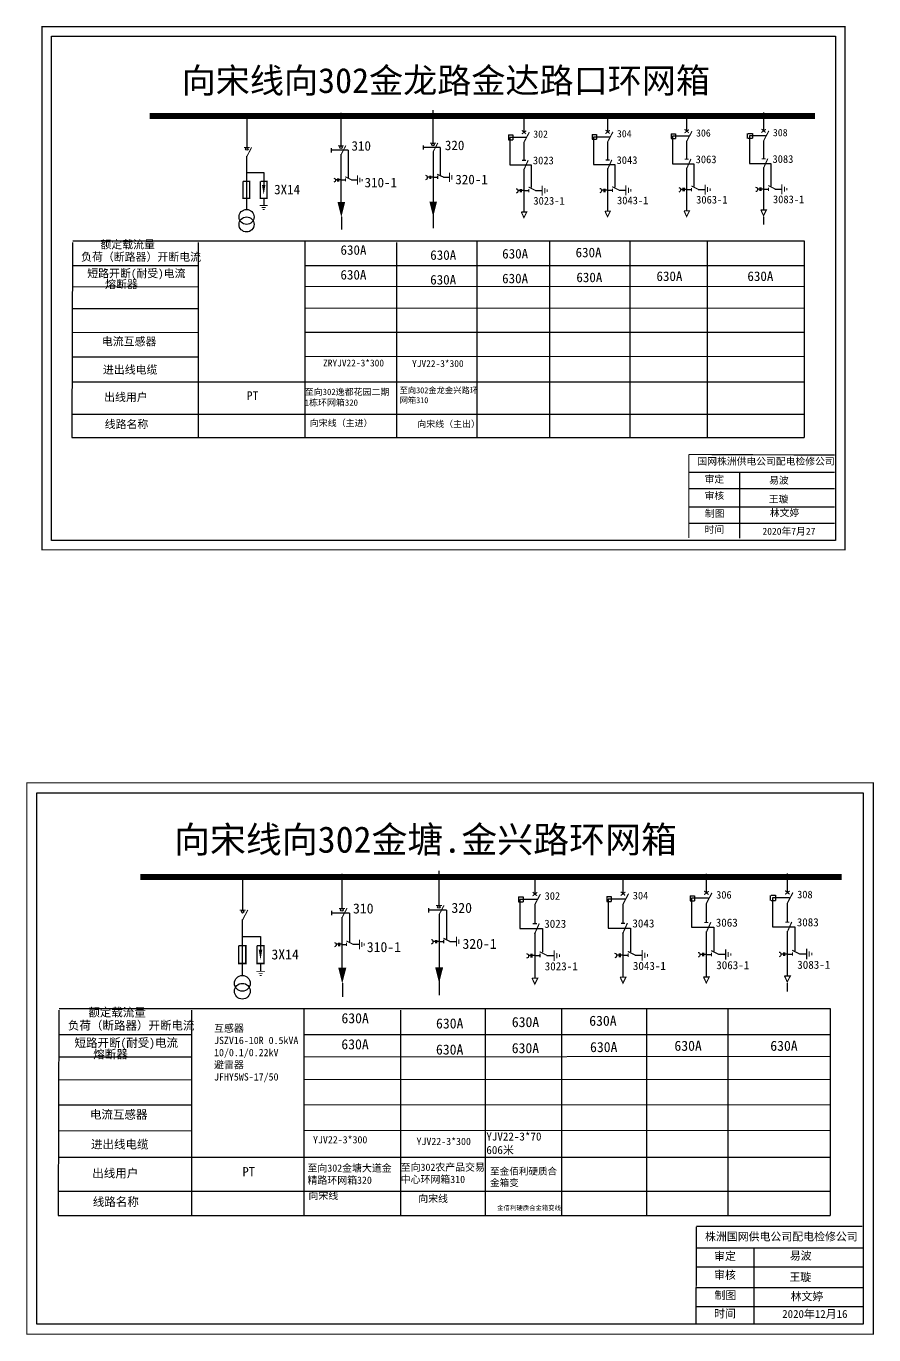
# Model space of a CAD drawing. Extents: x 1227 to 1916, y -706 to -78.
# Drawn here: x 1233.1 to 1418.9, y -704.8 to -418 of the extents above; entities that cross this region are included whole.
import ezdxf

# ---------------------------------------------------------------- set-up
doc = ezdxf.new("R2010")
doc.units = 0
doc.header["$LTSCALE"] = 5
doc.linetypes.add('ACAD_ISO02W100', pattern=[15, 12, -3])
doc.linetypes.add('CENTER', pattern=[50.8, 31.75, -6.35, 6.35, -6.35])
doc.layers.get('0').update_dxf_attribs({"linetype": 'CONTINUOUS'})
doc.layers.get('Defpoints').update_dxf_attribs({"linetype": 'CONTINUOUS'})
doc.layers.add('Layer2', color=1, linetype='CONTINUOUS')
doc.styles.add('宋体_txtstyle_0.00_0_0', font='')
doc.styles.add('宋体_txtstyle_1.58_0_0', font='', dxfattribs={"height": 1.578638})
doc.styles.add('宋体_txtstyle_1.66_0_0', font='', dxfattribs={"height": 1.663926})
doc.styles.add('宋体_txtstyle_1.68_0_0', font='', dxfattribs={"height": 1.683881})
doc.styles.add('宋体_txtstyle_1.75_0_0', font='', dxfattribs={"height": 1.754042})
doc.styles.add('宋体_txtstyle_1.77_0_0', font='', dxfattribs={"height": 1.774854})
doc.styles.add('宋体_txtstyle_1.85_0_0', font='', dxfattribs={"height": 1.848807})
doc.styles.add('宋体_txtstyle_1.88_0_0', font='', dxfattribs={"height": 1.884014})
doc.styles.add('宋体_txtstyle_1.99_0_0', font='', dxfattribs={"height": 1.985801})
doc.styles.add('宋体_txtstyle_2.09_0_0', font='', dxfattribs={"height": 2.093349})
doc.styles.add('宋体_txtstyle_2.21_0_0', font='', dxfattribs={"height": 2.206445})
doc.styles.get('宋体_txtstyle_0.00_0_0').set_extended_font_data('宋体')
doc.styles.get('宋体_txtstyle_1.58_0_0').set_extended_font_data('宋体')
doc.styles.get('宋体_txtstyle_1.66_0_0').set_extended_font_data('宋体')
doc.styles.get('宋体_txtstyle_1.68_0_0').set_extended_font_data('宋体')
doc.styles.get('宋体_txtstyle_1.75_0_0').set_extended_font_data('宋体')
doc.styles.get('宋体_txtstyle_1.77_0_0').set_extended_font_data('宋体')
doc.styles.get('宋体_txtstyle_1.85_0_0').set_extended_font_data('宋体')
doc.styles.get('宋体_txtstyle_1.88_0_0').set_extended_font_data('宋体')
doc.styles.get('宋体_txtstyle_1.99_0_0').set_extended_font_data('宋体')
doc.styles.get('宋体_txtstyle_2.09_0_0').set_extended_font_data('宋体')
doc.styles.get('宋体_txtstyle_2.21_0_0').set_extended_font_data('宋体')

# ---------------------------------------------------------------- blocks, each defined once
blk = doc.blocks.new('JD')
for points in [[(-2, 0.2), (-2, -0.2), (2, 0.2), (2, -0.2)], [(1, -1.2), (1, -0.8), (-1, -1.2), (-1, -0.8)], [(-0.5, -1.8), (-0.5, -2.2), (0.5, -1.8), (0.5, -2.2)]]:
    blk.add_trace(points)

msp = doc.modelspace()

# ---------------------------------------------------------------- linework, layer by layer
at = {"color": 0, "linetype": 'Continuous'}
for p, q in [((1379.97, -685.76, 0.01), (1416.41, -685.76, 0.01)), ((1392.62, -685.76, 0.01), (1392.62, -702.32, 0.01)), ((1379.97, -689.91, 0.01), (1416.41, -689.91, 0.01)), ((1379.97, -694.44, 0.01), (1416.41, -694.44, 0.01)), ((1379.97, -698.59, 0.01), (1416.41, -698.59, 0.01))]:
    msp.add_line(p, q, dxfattribs=at)
at = {"color": 0, "linetype": 'Continuous', "const_width": 0.292}
for points, elevation in [([(1379.97, -681.12), (1379.95, -702.25)], 0.01), ([(1379.97, -680.99), (1416.41, -680.99)], -0.01)]:
    msp.add_lwpolyline(points, dxfattribs=dict(at, elevation=elevation))
at = {"layer": 'Defpoints', "color": 0}
for p, q in [((1281.42, -437.38), (1281.42, -444.56)), ((1302.07, -436.99), (1302.07, -444.17)), ((1322.25, -436.4), (1322.25, -443.58)), ((1342.18, -437.25), (1342.18, -441.25)), ((1360.52, -437.17), (1360.52, -441.17)), ((1377.87, -437.01), (1377.87, -441.01)), ((1394.72, -436.93), (1394.72, -440.93)), ((1374.5, -441.56), (1374.5, -442.61)), ((1374.5, -441.56), (1375.45, -441.56)), ((1375.45, -441.56), (1375.45, -442.61)), ((1391.15, -441.51), (1391.15, -442.56)), ((1391.35, -441.48), (1392.29, -441.48)), ((1392.29, -441.48), (1392.29, -442.53)), ((1338.82, -441.8), (1338.82, -442.85)), ((1338.82, -441.8), (1339.76, -441.8)), ((1338.82, -442.85), (1339.76, -442.85)), ((1339.76, -441.8), (1339.76, -442.85)), ((1342.18, -443.4), (1342.18, -447.31)), ((1357.15, -441.72), (1358.1, -441.72)), ((1357.15, -441.72), (1357.15, -442.77)), ((1357.15, -442.77), (1358.1, -442.77)), ((1358.1, -441.72), (1358.1, -442.77)), ((1360.52, -443.33), (1360.52, -447.24)), ((1374.5, -442.61), (1375.45, -442.61)), ((1377.87, -443.16), (1377.87, -447.08)), ((1391.35, -442.53), (1392.29, -442.53)), ((1394.72, -443.09), (1394.72, -447)), ((1281.33, -446.49), (1281.34, -458.21)), ((1302.04, -446.04), (1302.07, -458)), ((1322.29, -445.47), (1322.29, -456.66)), ((1281.32, -450.07), (1285.13, -450.07)), ((1285.13, -450.07), (1285.13, -452.85)), ((1342.18, -449.27), (1342.18, -458.72)), ((1360.52, -449.2), (1360.52, -458.57)), ((1377.87, -449.03), (1377.87, -458.48)), ((1394.72, -448.96), (1394.72, -458.34)), ((1302.07, -451.68), (1303.06, -451.68)), ((1304.35, -451.66), (1305.7, -451.66)), ((1321.53, -451.08), (1321.08, -451.08)), ((1321.53, -450.78), (1321.53, -451.43)), ((1321.73, -450.78), (1321.73, -451.43)), ((1322.25, -451.08), (1321.73, -451.08)), ((1322.25, -451.09), (1323.24, -451.09)), ((1323.18, -450.38), (1324.61, -451.09)), ((1323.24, -450.76), (1323.24, -451.42)), ((1324.53, -451.07), (1325.88, -451.07)), ((1285.13, -455.78), (1285.13, -457.22)), ((1342.18, -454.02), (1343.28, -454.02)), ((1344.7, -453.99), (1346.19, -453.99)), ((1360.52, -453.94), (1361.61, -453.94)), ((1363.04, -453.91), (1364.53, -453.91)), ((1377.87, -453.78), (1378.96, -453.78)), ((1380.39, -453.75), (1381.87, -453.75)), ((1394.72, -453.7), (1395.81, -453.7)), ((1397.23, -453.67), (1398.72, -453.67)), ((1322.3, -458.49), (1322.3, -462.27)), ((1302.2, -459.77), (1302.2, -462.57)), ((1243.22, -465.4), (1243.06, -508.1)), ((1243.26, -465.04), (1403.67, -465.04)), ((1270.77, -465.4), (1270.77, -508.1)), ((1294.13, -465.04), (1294.13, -508.1)), ((1314.26, -465.4), (1314.26, -508.1)), ((1331.9, -465.07), (1331.9, -508.1)), ((1347.78, -465.04), (1347.78, -508.1)), ((1365.41, -465.04), (1365.41, -508.1)), ((1382.37, -465.08), (1382.37, -508.15)), ((1403.67, -465.04), (1403.67, -508.1)), ((1243.22, -470.41), (1270.77, -470.41)), ((1243.22, -475.08), (1270.77, -475.06)), ((1243.22, -479.84), (1270.77, -479.82)), ((1243.22, -485.08), (1270.77, -485.07)), ((1243.22, -490.43), (1270.77, -490.42)), ((1243.22, -495.96), (1294.13, -495.96)), ((1243.22, -502.99), (1403.67, -502.99)), ((1280.52, -604.14), (1280.52, -611.71)), ((1302.28, -603.73), (1302.28, -611.3)), ((1323.55, -603.11), (1323.55, -610.68)), ((1344.56, -604), (1344.56, -608.22)), ((1363.89, -603.92), (1363.89, -608.14)), ((1382.17, -603.75), (1382.17, -607.97)), ((1399.93, -603.67), (1399.93, -607.89)), ((1341.01, -608.8), (1341.01, -609.9)), ((1341.01, -608.8), (1342.01, -608.8)), ((1341.01, -609.9), (1342.01, -609.9)), ((1342.01, -608.8), (1342.01, -609.9)), ((1344.56, -610.49), (1344.56, -614.61)), ((1360.34, -608.72), (1361.34, -608.72)), ((1360.34, -608.72), (1360.34, -609.82)), ((1360.34, -609.82), (1361.34, -609.82)), ((1361.34, -608.72), (1361.34, -609.82)), ((1363.89, -610.41), (1363.89, -614.53)), ((1378.62, -608.55), (1378.62, -609.65)), ((1378.62, -608.55), (1379.62, -608.55)), ((1378.62, -609.65), (1379.62, -609.65)), ((1379.62, -608.55), (1379.62, -609.65)), ((1382.17, -610.24), (1382.17, -614.36)), ((1396.17, -608.49), (1396.17, -609.6)), ((1396.38, -608.47), (1397.38, -608.47)), ((1396.38, -609.57), (1397.38, -609.57)), ((1397.38, -608.47), (1397.38, -609.57)), ((1399.93, -610.16), (1399.93, -614.28)), ((1280.42, -613.75), (1280.43, -626.09)), ((1302.25, -613.27), (1302.28, -625.87)), ((1323.59, -612.67), (1323.59, -624.46)), ((1363.89, -616.59), (1363.89, -626.48)), ((1382.17, -616.42), (1382.17, -626.38)), ((1399.93, -616.34), (1399.93, -626.23)), ((1280.41, -617.51), (1284.43, -617.51)), ((1284.43, -617.51), (1284.43, -620.45)), ((1302.28, -619.22), (1303.32, -619.22)), ((1304.69, -619.19), (1306.1, -619.19)), ((1322.79, -618.58), (1322.31, -618.58)), ((1322.79, -618.27), (1322.79, -618.95)), ((1323, -618.27), (1323, -618.95)), ((1323.55, -618.58), (1323, -618.58)), ((1323.55, -618.6), (1324.59, -618.6)), ((1324.53, -617.84), (1326.04, -618.6)), ((1324.59, -618.25), (1324.59, -618.94)), ((1325.95, -618.57), (1327.37, -618.57)), ((1344.56, -616.67), (1344.56, -626.63)), ((1344.56, -621.67), (1345.71, -621.67)), ((1347.22, -621.64), (1348.78, -621.64)), ((1363.89, -621.59), (1365.04, -621.59)), ((1366.55, -621.56), (1368.11, -621.56)), ((1382.17, -621.42), (1383.32, -621.42)), ((1384.83, -621.39), (1386.4, -621.39)), ((1399.93, -621.34), (1401.08, -621.34)), ((1402.59, -621.31), (1404.15, -621.31)), ((1284.43, -623.53), (1284.43, -625.05)), ((1302.42, -627.74), (1302.42, -630.69)), ((1323.61, -626.39), (1323.61, -630.37)), ((1240.25, -633.67), (1240.08, -678.68)), ((1240.29, -633.3), (1409.37, -633.3)), ((1269.29, -633.67), (1269.29, -678.68)), ((1293.91, -633.3), (1293.91, -678.68)), ((1315.12, -633.67), (1315.12, -678.68)), ((1333.72, -633.33), (1333.72, -678.68)), ((1350.46, -633.3), (1350.46, -678.68)), ((1369.04, -633.3), (1369.04, -678.68)), ((1386.91, -633.34), (1386.91, -678.73)), ((1409.37, -633.3), (1409.37, -678.68)), ((1240.25, -638.95), (1269.29, -638.95)), ((1240.25, -643.88), (1269.29, -643.86)), ((1240.25, -648.9), (1269.29, -648.87)), ((1240.25, -654.42), (1269.29, -654.41)), ((1240.25, -660.06), (1269.29, -660.04)), ((1240.25, -665.88), (1293.91, -665.88)), ((1240.25, -673.3), (1409.37, -673.3))]:
    msp.add_line(p, q, dxfattribs=at)
at = {"layer": 'Defpoints', "color": 0, "linetype": 'ACAD_ISO02W100'}
for p, q in [((1339.12, -442.34), (1339.12, -448.37)), ((1342.66, -442.34), (1339.12, -442.34)), ((1361, -442.27), (1357.45, -442.27)), ((1357.45, -442.27), (1357.45, -448.29)), ((1374.8, -442.11), (1374.8, -448.13)), ((1378.34, -442.11), (1374.8, -442.11)), ((1395.19, -442.03), (1391.65, -442.03)), ((1391.65, -442.03), (1391.65, -448.05)), ((1339.12, -448.37), (1343.79, -448.37)), ((1343.79, -448.37), (1343.79, -453.34)), ((1357.45, -448.29), (1362.13, -448.29)), ((1362.13, -448.29), (1362.13, -453.26)), ((1374.8, -448.13), (1379.47, -448.13)), ((1379.47, -448.13), (1379.47, -453.1)), ((1391.65, -448.05), (1396.32, -448.05)), ((1396.32, -448.05), (1396.32, -453.02)), ((1341.33, -609.37), (1341.33, -615.72)), ((1345.06, -609.37), (1341.33, -609.37)), ((1364.39, -609.29), (1360.66, -609.29)), ((1360.66, -609.29), (1360.66, -615.64)), ((1378.94, -609.12), (1378.94, -615.47)), ((1382.67, -609.12), (1378.94, -609.12)), ((1400.43, -609.04), (1396.7, -609.04)), ((1396.7, -609.04), (1396.7, -615.39)), ((1341.33, -615.72), (1346.25, -615.72)), ((1346.25, -615.72), (1346.25, -620.96)), ((1360.66, -615.64), (1365.58, -615.64)), ((1365.58, -615.64), (1365.58, -620.88)), ((1378.94, -615.47), (1383.86, -615.47)), ((1383.86, -615.47), (1383.86, -620.71)), ((1396.7, -615.39), (1401.62, -615.39)), ((1401.62, -615.39), (1401.62, -620.63))]:
    msp.add_line(p, q, dxfattribs=at)
at = {"layer": 'Defpoints', "color": 0, "linetype": 'CENTER'}
for p, q in [((1394.72, -459.75), (1394.72, -461.46)), ((1399.94, -627.72), (1399.94, -629.52))]:
    msp.add_line(p, q, dxfattribs=at)
at = {"layer": 'Defpoints', "color": 0, "ltscale": 1.433355}
for p, q in [((1294.13, -470.41), (1403.67, -470.41)), ((1294.13, -475.04), (1403.67, -474.96)), ((1294.13, -479.8), (1403.67, -479.69)), ((1294.13, -485.06), (1403.67, -485.01)), ((1294.13, -490.4), (1403.67, -490.33)), ((1294.13, -495.96), (1403.67, -495.96)), ((1293.91, -638.95), (1409.37, -638.95)), ((1293.91, -643.84), (1409.37, -643.75)), ((1293.91, -648.85), (1409.37, -648.74)), ((1293.91, -654.4), (1409.37, -654.35)), ((1293.91, -660.03), (1409.37, -659.95)), ((1293.91, -665.88), (1409.37, -665.88))]:
    msp.add_line(p, q, dxfattribs=at)
at = {"layer": 'Defpoints', "color": 0, "linetype": 'Continuous'}
for points, const_width in [([(1236.52, -418.1), (1412.6, -418.1), (1412.6, -532.75), (1236.52, -532.75)], 0.256), ([(1233.19, -583.82), (1418.78, -583.82), (1418.78, -704.66), (1233.19, -704.66)], 0.27)]:
    msp.add_lwpolyline(points, close=True, dxfattribs=dict(at, const_width=const_width))
for points in [[(1238.59, -420.17), (1410.53, -420.17), (1410.53, -530.68), (1238.59, -530.68)], [(1235.37, -586), (1416.6, -586), (1416.6, -702.48), (1235.37, -702.48)]]:
    msp.add_lwpolyline(points, close=True, dxfattribs=at)
at = {"layer": 'Defpoints', "color": 0}
for points, const_width in [([(1260.16, -437.66), (1406, -437.66)], 1.26), ([(1341.74, -440.81), (1342.67, -441.58)], 0.237), ([(1341.73, -441.6), (1342.7, -440.88)], 0.237), ([(1342.18, -443.46), (1343.37, -441.22)], 0.237), ([(1360.07, -441.52), (1361.03, -440.8)], 0.237), ([(1360.08, -440.73), (1361.01, -441.51)], 0.237), ([(1360.52, -443.39), (1361.71, -441.14)], 0.237), ([(1377.42, -441.36), (1378.38, -440.64)], 0.237), ([(1377.42, -440.57), (1378.35, -441.35)], 0.237), ([(1377.87, -443.22), (1379.05, -440.98)], 0.237), ([(1394.26, -441.29), (1395.23, -440.57)], 0.237), ([(1394.27, -440.5), (1395.2, -441.27)], 0.237), ([(1394.72, -443.15), (1395.9, -440.9)], 0.237), ([(1280.79, -444.59), (1282.05, -444.59)], 0.214), ([(1281.42, -446.57), (1282.49, -444.53)], 0.214), ([(1301.44, -444.2), (1302.7, -444.2)], 0.214), ([(1302.07, -446.18), (1303.14, -444.14)], 0.214), ([(1321.62, -443.61), (1322.88, -443.61)], 0.214), ([(1322.25, -445.59), (1323.32, -443.55)], 0.214), ([(1341.76, -447.38), (1342.64, -447.38)], 0.237), ([(1342.14, -449.56), (1343.13, -447.33)], 0.237), ([(1360.1, -447.3), (1360.97, -447.3)], 0.237), ([(1360.47, -449.48), (1361.47, -447.25)], 0.237), ([(1377.44, -447.14), (1378.32, -447.14)], 0.237), ([(1377.82, -449.32), (1378.81, -447.09)], 0.237), ([(1394.29, -447.06), (1395.17, -447.06)], 0.237), ([(1394.67, -449.25), (1395.66, -447.01)], 0.237), ([(1280.58, -451.97), (1280.58, -455.69), (1282.07, -455.69), (1282.07, -451.97), (1280.62, -451.97)], 0.314), ([(1284.39, -451.97), (1284.39, -455.69), (1285.88, -455.69), (1285.88, -451.97), (1284.44, -451.97)], 0.314), ([(1303.01, -450.97), (1304.43, -451.68)], 0.214), ([(1303.06, -451.35), (1303.06, -452.01)], 0.214), ([(1343.22, -453.23), (1344.79, -454.02)], 0.237), ([(1361.55, -453.15), (1363.13, -453.94)], 0.237), ([(1378.9, -452.99), (1380.48, -453.78)], 0.237), ([(1395.75, -452.91), (1397.33, -453.7)], 0.237), ([(1343.28, -453.65), (1343.28, -454.38)], 0.237), ([(1361.61, -453.58), (1361.61, -454.3)], 0.237), ([(1378.96, -453.41), (1378.96, -454.14)], 0.237), ([(1395.81, -453.34), (1395.81, -454.07)], 0.237), ([(1321.84, -457.31), (1322.79, -457.31), (1322.3, -458.28), (1321.85, -457.29)], 0.188), ([(1341.6, -458.71), (1342.81, -458.71), (1342.19, -459.93), (1341.62, -458.69)], 0.237), ([(1359.94, -458.51), (1361.15, -458.51), (1360.53, -459.73), (1359.95, -458.49)], 0.237), ([(1377.28, -458.47), (1378.49, -458.47), (1377.87, -459.7), (1377.3, -458.45)], 0.237), ([(1394.13, -458.27), (1395.34, -458.27), (1394.72, -459.5), (1394.15, -458.25)], 0.237), ([(1258.11, -604.43), (1411.83, -604.43)], 1.32), ([(1344.09, -608.59), (1345.1, -607.83)], 0.25), ([(1344.1, -607.76), (1345.07, -608.57)], 0.25), ([(1344.56, -610.55), (1345.81, -608.18)], 0.25), ([(1363.42, -608.51), (1364.43, -607.75)], 0.25), ([(1363.42, -607.68), (1364.4, -608.49)], 0.25), ([(1363.89, -610.47), (1365.14, -608.1)], 0.25), ([(1381.7, -608.34), (1382.71, -607.58)], 0.25), ([(1381.71, -607.51), (1382.68, -608.32)], 0.25), ([(1382.17, -610.3), (1383.42, -607.93)], 0.25), ([(1399.46, -608.26), (1400.47, -607.5)], 0.25), ([(1399.47, -607.43), (1400.44, -608.24)], 0.25), ([(1399.93, -610.22), (1401.18, -607.85)], 0.25), ([(1322.88, -610.71), (1324.22, -610.71)], 0.226), ([(1323.55, -612.79), (1324.68, -610.65)], 0.226), ([(1279.85, -611.74), (1281.18, -611.74)], 0.226), ([(1280.52, -613.82), (1281.65, -611.68)], 0.226), ([(1301.62, -611.33), (1302.95, -611.33)], 0.226), ([(1302.28, -613.41), (1303.41, -611.27)], 0.226), ([(1344.11, -614.68), (1345.04, -614.68)], 0.25), ([(1344.51, -616.98), (1345.56, -614.63)], 0.25), ([(1363.44, -614.6), (1364.37, -614.6)], 0.25), ([(1363.84, -616.9), (1364.89, -614.54)], 0.25), ([(1381.72, -614.43), (1382.65, -614.43)], 0.25), ([(1382.12, -616.73), (1383.17, -614.37)], 0.25), ([(1399.48, -614.35), (1400.41, -614.35)], 0.25), ([(1399.88, -616.65), (1400.93, -614.29)], 0.25), ([(1279.63, -619.52), (1279.63, -623.43), (1281.2, -623.43), (1281.2, -619.52), (1279.68, -619.52)], 0.331), ([(1283.65, -619.52), (1283.65, -623.43), (1285.21, -623.43), (1285.21, -619.52), (1283.69, -619.52)], 0.331), ([(1303.27, -618.46), (1304.77, -619.22)], 0.226), ([(1303.32, -618.87), (1303.32, -619.56)], 0.226), ([(1345.65, -620.84), (1347.31, -621.67)], 0.25), ([(1345.71, -621.29), (1345.71, -622.06)], 0.25), ([(1364.98, -620.76), (1366.64, -621.59)], 0.25), ([(1365.04, -621.21), (1365.04, -621.98)], 0.25), ([(1383.26, -620.59), (1384.92, -621.42)], 0.25), ([(1383.32, -621.04), (1383.32, -621.81)], 0.25), ([(1401.02, -620.51), (1402.68, -621.34)], 0.25), ([(1401.08, -620.96), (1401.08, -621.73)], 0.25), ([(1323.11, -625.14), (1324.12, -625.14), (1323.61, -626.17), (1323.13, -625.13)], 0.199), ([(1343.95, -626.62), (1345.22, -626.62), (1344.57, -627.91), (1343.96, -626.6)], 0.25), ([(1363.28, -626.41), (1364.55, -626.41), (1363.9, -627.7), (1363.29, -626.39)], 0.25), ([(1381.56, -626.37), (1382.83, -626.37), (1382.18, -627.66), (1381.57, -626.35)], 0.25), ([(1399.32, -626.16), (1400.59, -626.16), (1399.94, -627.45), (1399.33, -626.14)], 0.25)]:
    msp.add_lwpolyline(points, dxfattribs=dict(at, const_width=const_width))
for points in [[(1320.1, -444.14), (1320.1, -445.04)], [(1299.93, -444.73), (1299.93, -445.63)], [(1301.35, -451.67), (1300.9, -451.67)], [(1301.35, -451.37), (1301.35, -452.02)], [(1301.55, -451.37), (1301.55, -452.02)], [(1302.07, -451.67), (1301.55, -451.67)], [(1341.39, -454), (1340.89, -454)], [(1341.39, -453.67), (1341.39, -454.39)], [(1341.61, -453.67), (1341.61, -454.39)], [(1342.18, -454), (1341.61, -454)], [(1359.73, -453.93), (1359.23, -453.93)], [(1359.73, -453.6), (1359.73, -454.32)], [(1359.95, -453.6), (1359.95, -454.32)], [(1360.52, -453.93), (1359.95, -453.93)], [(1377.07, -453.77), (1376.57, -453.77)], [(1377.07, -453.43), (1377.07, -454.15)], [(1377.29, -453.43), (1377.29, -454.15)], [(1377.86, -453.77), (1377.29, -453.77)], [(1393.92, -453.69), (1393.42, -453.69)], [(1393.92, -453.36), (1393.92, -454.08)], [(1394.14, -453.36), (1394.14, -454.08)], [(1394.71, -453.69), (1394.14, -453.69)], [(1300.02, -611.89), (1300.02, -612.84)], [(1321.29, -611.27), (1321.29, -612.22)], [(1301.52, -619.21), (1301.05, -619.21)], [(1301.52, -618.89), (1301.52, -619.58)], [(1301.73, -618.89), (1301.73, -619.58)], [(1302.28, -619.21), (1301.73, -619.21)], [(1343.72, -621.66), (1343.2, -621.66)], [(1343.72, -621.31), (1343.72, -622.07)], [(1343.96, -621.31), (1343.96, -622.07)], [(1344.56, -621.66), (1343.96, -621.66)], [(1363.05, -621.58), (1362.52, -621.58)], [(1363.05, -621.23), (1363.05, -621.99)], [(1363.28, -621.23), (1363.28, -621.99)], [(1363.89, -621.58), (1363.28, -621.58)], [(1381.33, -621.41), (1380.81, -621.41)], [(1381.33, -621.06), (1381.33, -621.82)], [(1381.57, -621.06), (1381.57, -621.82)], [(1382.17, -621.41), (1381.57, -621.41)], [(1399.09, -621.33), (1398.57, -621.33)], [(1399.09, -620.98), (1399.09, -621.74)], [(1399.32, -620.98), (1399.32, -621.74)], [(1399.93, -621.33), (1399.32, -621.33)]]:
    msp.add_lwpolyline(points, dxfattribs=at)
at = {"layer": 'Defpoints', "color": 0, "ltscale": 2}
for points in [[(1303.66, -445.18), (1299.93, -445.18)], [(1303.66, -445.18), (1303.66, -451.32)], [(1323.84, -444.59), (1320.1, -444.59)], [(1323.84, -444.59), (1323.84, -450.73)], [(1303.96, -612.36), (1300.02, -612.36)], [(1303.96, -612.36), (1303.96, -618.83)], [(1325.23, -611.74), (1321.29, -611.74)], [(1325.23, -611.74), (1325.23, -618.21)]]:
    msp.add_lwpolyline(points, dxfattribs=at)
at = {"layer": 'Defpoints', "color": 0}
for points, format in [([(1285.13, -452.81, 0.733, 0, 0), (1285.13, -454.9, 0, 0, 0)], "xyseb"), ([(1300.52, -451.31, -0.877934), (1300.53, -452.17)], "xyb"), ([(1302.15, -456.54, 1.67, 0, 0), (1302.15, -459.86, 0, 0, 0)], "xyseb"), ([(1322.3, -456.43, 1.67, 0, 0), (1322.3, -459.75, 0, 0, 0)], "xyseb"), ([(1340.46, -453.6, -0.877934), (1340.48, -454.56)], "xyb"), ([(1358.8, -453.52, -0.877934), (1358.82, -454.48)], "xyb"), ([(1376.15, -453.36, -0.877934), (1376.17, -454.32)], "xyb"), ([(1393, -453.28, -0.877934), (1393.01, -454.24)], "xyb"), ([(1300.64, -618.82, -0.877934), (1300.66, -619.73)], "xyb"), ([(1284.43, -620.4, 0.772, 0, 0), (1284.43, -622.6, 0, 0, 0)], "xyseb"), ([(1342.75, -621.23, -0.877934), (1342.77, -622.25)], "xyb"), ([(1362.08, -621.15, -0.877934), (1362.1, -622.17)], "xyb"), ([(1380.36, -620.98, -0.877934), (1380.38, -622)], "xyb"), ([(1398.12, -620.9, -0.877934), (1398.14, -621.92)], "xyb"), ([(1302.36, -624.33, 1.77, 0, 0), (1302.36, -627.84, 0, 0, 0)], "xyseb"), ([(1323.6, -624.22, 1.77, 0, 0), (1323.6, -627.72, 0, 0, 0)], "xyseb")]:
    msp.add_lwpolyline(points, format=format, dxfattribs=at)
for centre, radius in [((1302.07, -444.5), 0.275), ((1322.25, -443.91), 0.275), ((1281.42, -444.89), 0.275), ((1281.37, -459.78), 1.64), ((1281.37, -461.43), 1.64), ((1323.55, -611.02), 0.289), ((1280.52, -612.06), 0.289), ((1302.28, -611.65), 0.289), ((1280.46, -627.75), 1.73), ((1280.46, -629.49), 1.73)]:
    msp.add_circle(centre, radius, dxfattribs=at)
for centre, radius in [((1320.64, -451.15), 0.438), ((1321.86, -618.66), 0.462)]:
    msp.add_arc(centre, radius, 278.5404, 83.6643, dxfattribs=at)
for points in [[(1325.79, -452.1), (1325.99, -452.1), (1325.79, -450.1), (1325.99, -450.1)], [(1305.62, -452.7), (1305.82, -452.7), (1305.62, -450.7), (1305.82, -450.7)], [(1306.32, -451.2), (1306.12, -451.2), (1306.32, -452.2), (1306.12, -452.2)], [(1306.62, -451.95), (1306.82, -451.95), (1306.62, -451.45), (1306.82, -451.45)], [(1326.5, -450.6), (1326.29, -450.6), (1326.5, -451.6), (1326.29, -451.6)], [(1306.02, -620.28), (1306.23, -620.28), (1306.02, -618.17), (1306.23, -618.17)], [(1306.76, -618.7), (1306.55, -618.7), (1306.76, -619.76), (1306.55, -619.76)], [(1307.07, -619.49), (1307.28, -619.49), (1307.07, -618.97), (1307.28, -618.97)], [(1327.29, -619.66), (1327.5, -619.66), (1327.29, -617.55), (1327.5, -617.55)], [(1328.02, -618.08), (1327.81, -618.08), (1328.02, -619.13), (1327.81, -619.13)]]:
    msp.add_trace(points, dxfattribs=at)
at = {"layer": 'Layer2', "color": 0}
for p, q in [((1243.06, -508.1), (1403.67, -508.1)), ((1240.08, -678.68), (1409.37, -678.68))]:
    msp.add_line(p, q, dxfattribs=at)
at = {"layer": 'Layer2', "color": 0, "linetype": 'Continuous'}
for p, q in [((1378.36, -515.7), (1410.29, -515.7)), ((1389.44, -515.7), (1389.44, -530.2)), ((1378.36, -519.33), (1410.29, -519.33)), ((1378.36, -523.3), (1410.29, -523.3)), ((1378.36, -526.93), (1410.29, -526.93))]:
    msp.add_line(p, q, dxfattribs=at)
at = {"layer": 'Layer2', "color": 0, "linetype": 'Continuous', "const_width": 0.256}
for points in [[(1378.36, -511.85), (1378.34, -530.14)], [(1378.36, -511.85), (1410.35, -511.98)]]:
    msp.add_lwpolyline(points, dxfattribs=at)

# ---------------------------------------------------------------- block references
at = {"layer": 'Defpoints', "color": 0, "rotation": 90}
for p, xscale, yscale, zscale in [((1346.21, -454.03), 0.5525233207738438, 0.5525233207738438, 0.5525233207738323), ((1364.55, -453.95), 0.5525233207738438, 0.5525233207738438, 0.5525233207738323), ((1381.9, -453.79), 0.5525233207738438, 0.5525233207738438, 0.5525233207738323), ((1398.74, -453.71), 0.5525233207738438, 0.5525233207738438, 0.5525233207738323), ((1348.81, -621.69), 0.5823741028316363, 0.5823741028316363, 0.5823741028317219), ((1368.14, -621.61), 0.5823741028316363, 0.5823741028316363, 0.5823741028317219), ((1386.42, -621.44), 0.5823741028316363, 0.5823741028316363, 0.5823741028317219), ((1404.18, -621.36), 0.5823741028316363, 0.5823741028316363, 0.5823741028317219)]:
    msp.add_blockref('JD', p, dxfattribs=dict(at, xscale=xscale, yscale=yscale, zscale=zscale))
at = {"layer": 'Defpoints', "color": 0}
for p, xscale, yscale, zscale in [((1285.16, -457.28), 0.4396033587543116, 0.4396033568049234, 0.4396033568831743), ((1284.46, -625.12), 0.4633534948313809, 0.463353492776605, 0.4633534928590778)]:
    msp.add_blockref('JD', p, dxfattribs=dict(at, xscale=xscale, yscale=yscale, zscale=zscale))

# ---------------------------------------------------------------- texts
at = {"color": 0, "linetype": 'Continuous', "lineweight": -2, "attachment_point": 1, "style": '宋体_txtstyle_0.00_0_0'}
for s, insert, char_height, width in [('\\A1;{\\fSimSun|b0|i0|c134|p2;互感器\\PJSZV16-10R 0.5kVA\\P10/0.1/0.22kV\\P避雷器\\PJFHY5WS-17/50}', (1274.24, -636.8, 0.01), 1.5992, 29.4876), ('{\\fSimSun|b0|i0|c134|p2;\\C7;至金佰利硬质合金箱变}', (1334.77, -668.2, 0.01), 1.5, 16.5148), ('{\\fSimSun|b0|i0|c134|p2;\\C7;金佰利硬质合金箱变线}', (1336.32, -676.47, 0.01), 1, 28.6451), ('\\f\uffbfﾬￌﾣﾤ_GB2312|b0|i0|c134|p49;审定', (1383.88, -686.67, 0.01), 1.7528, 13.7078), ('\\f\uffbfﾬￌﾣﾤ_GB2312|b0|i0|c134|p49;审核', (1383.88, -690.8, 0.01), 1.7528, 13.7078), ('\\f\uffbfﾬￌﾣﾤ_GB2312|b0|i0|c134|p49;制图', (1383.98, -695.25, 0.01), 1.7528, 13.7078), ('林文婷', (1400.66, -695.49, 0.01), 1.753, 13.7078), ('\\f\uffbfﾬￌﾣﾤ_GB2312|b0|i0|c134|p49;时间', (1383.88, -699.27, 0.01), 1.7528, 13.7078)]:
    msp.add_mtext(s, dxfattribs=dict(at, insert=insert, char_height=char_height, width=width))
at = {"color": 7, "linetype": 'Continuous', "lineweight": -2, "true_color": 0xffffff, "attachment_point": 1, "style": '宋体_txtstyle_0.00_0_0'}
for s, insert, char_height, width in [('{\\fSimSun|b0|i0|c134|p2;YJV22-3*70\\P606米}', (1333.95, -660.44), 1.7768, 28.6451), ('株洲国网供电公司配电检修公司', (1381.9, -682.39, -0.01), 1.7528, 47.9203), ('易波', (1400.49, -686.57, 0.01), 1.753, 13.7078), ('王璇', (1400.4, -691.27, 0.01), 1.753, 13.7078)]:
    msp.add_mtext(s, dxfattribs=dict(at, insert=insert, char_height=char_height, width=width))
at = {"color": 7, "linetype": 'Continuous', "lineweight": -2, "insert": (1398.82, -699.35, 0.01), "char_height": 1.753, "width": 25.6387, "attachment_point": 1, "style": '宋体_txtstyle_0.00_0_0'}
msp.add_mtext('2020年12月16', dxfattribs=at)
at = {"layer": 'Defpoints', "color": 0}
for s, height, style, p in [('302', 1.579, '宋体_txtstyle_1.58_0_0', (1344.24, -442.41)), ('304', 1.579, '宋体_txtstyle_1.58_0_0', (1362.58, -442.33)), ('306', 1.579, '宋体_txtstyle_1.58_0_0', (1379.93, -442.17)), ('308', 1.579, '宋体_txtstyle_1.58_0_0', (1396.78, -442.09)), ('310', 2.093, '宋体_txtstyle_2.09_0_0', (1304.38, -445.26)), ('320', 2.093, '宋体_txtstyle_2.09_0_0', (1324.86, -445.14)), ('3023', 1.684, '宋体_txtstyle_1.68_0_0', (1344.16, -448.24)), ('3043', 1.684, '宋体_txtstyle_1.68_0_0', (1362.5, -448.17)), ('3063', 1.684, '宋体_txtstyle_1.68_0_0', (1379.84, -448)), ('3083', 1.684, '宋体_txtstyle_1.68_0_0', (1396.69, -447.93)), ('3X14', 2.093, '宋体_txtstyle_2.09_0_0', (1287.42, -454.81)), ('310-1', 2.093, '宋体_txtstyle_2.09_0_0', (1307.25, -453.29)), ('320-1', 2.093, '宋体_txtstyle_2.09_0_0', (1327.15, -452.62)), ('3023-1', 1.684, '宋体_txtstyle_1.68_0_0', (1344.26, -457.09)), ('3043-1', 1.684, '宋体_txtstyle_1.68_0_0', (1362.6, -457.01)), ('3063-1', 1.684, '宋体_txtstyle_1.68_0_0', (1379.95, -456.85)), ('3083-1', 1.684, '宋体_txtstyle_1.68_0_0', (1396.79, -456.77)), ('负荷（断路器）开断电流', 1.754, '宋体_txtstyle_1.75_0_0', (1245.08, -469.42)), ('额定载流量', 1.754, '宋体_txtstyle_1.75_0_0', (1249.32, -466.7)), ('630A', 2.093, '宋体_txtstyle_2.09_0_0', (1301.97, -468.08)), ('630A', 2.093, '宋体_txtstyle_2.09_0_0', (1321.65, -469.18)), ('630A', 2.093, '宋体_txtstyle_2.09_0_0', (1337.42, -468.89)), ('630A', 2.093, '宋体_txtstyle_2.09_0_0', (1353.52, -468.62)), ('短路开断(耐受)电流', 1.754, '宋体_txtstyle_1.75_0_0', (1246.45, -473.04)), ('630A', 2.093, '宋体_txtstyle_2.09_0_0', (1301.96, -473.5)), ('630A', 2.093, '宋体_txtstyle_2.09_0_0', (1321.64, -474.59)), ('630A', 2.093, '宋体_txtstyle_2.09_0_0', (1337.41, -474.31)), ('630A', 2.093, '宋体_txtstyle_2.09_0_0', (1353.69, -474.08)), ('630A', 2.093, '宋体_txtstyle_2.09_0_0', (1371.25, -473.82)), ('630A', 2.093, '宋体_txtstyle_2.09_0_0', (1391.19, -473.82)), ('熔断器', 1.754, '宋体_txtstyle_1.75_0_0', (1250.35, -475.41)), ('电流互感器', 1.754, '宋体_txtstyle_1.75_0_0', (1249.65, -487.95)), ('进出线电缆', 1.754, '宋体_txtstyle_1.75_0_0', (1249.88, -494.14)), ('出线用户', 1.754, '宋体_txtstyle_1.75_0_0', (1250.14, -500.16)), ('302', 1.664, '宋体_txtstyle_1.66_0_0', (1346.73, -609.44)), ('304', 1.664, '宋体_txtstyle_1.66_0_0', (1366.06, -609.36)), ('306', 1.664, '宋体_txtstyle_1.66_0_0', (1384.34, -609.19)), ('308', 1.664, '宋体_txtstyle_1.66_0_0', (1402.1, -609.11)), ('310', 2.206, '宋体_txtstyle_2.21_0_0', (1304.71, -612.45)), ('320', 2.206, '宋体_txtstyle_2.21_0_0', (1326.3, -612.32)), ('3043', 1.775, '宋体_txtstyle_1.77_0_0', (1365.97, -615.51)), ('3063', 1.775, '宋体_txtstyle_1.77_0_0', (1384.25, -615.34)), ('3083', 1.775, '宋体_txtstyle_1.77_0_0', (1402.01, -615.26)), ('3023', 1.775, '宋体_txtstyle_1.77_0_0', (1346.64, -615.59)), ('310-1', 2.206, '宋体_txtstyle_2.21_0_0', (1307.74, -620.91)), ('320-1', 2.206, '宋体_txtstyle_2.21_0_0', (1328.72, -620.2)), ('3X14', 2.206, '宋体_txtstyle_2.21_0_0', (1286.83, -622.52)), ('3023-1', 1.775, '宋体_txtstyle_1.77_0_0', (1346.75, -624.91)), ('3043-1', 1.775, '宋体_txtstyle_1.77_0_0', (1366.08, -624.83)), ('3063-1', 1.775, '宋体_txtstyle_1.77_0_0', (1384.36, -624.66)), ('3083-1', 1.775, '宋体_txtstyle_1.77_0_0', (1402.12, -624.58)), ('额定载流量', 1.849, '宋体_txtstyle_1.85_0_0', (1246.68, -635.04)), ('负荷（断路器）开断电流', 1.8488, '宋体_txtstyle_1.85_0_0', (1242.21, -637.92)), ('630A', 2.206, '宋体_txtstyle_2.21_0_0', (1302.18, -636.5)), ('630A', 2.206, '宋体_txtstyle_2.21_0_0', (1322.92, -637.65)), ('630A', 2.206, '宋体_txtstyle_2.21_0_0', (1339.54, -637.35)), ('630A', 2.206, '宋体_txtstyle_2.21_0_0', (1356.51, -637.06)), ('短路开断(耐受)电流', 1.849, '宋体_txtstyle_1.85_0_0', (1243.65, -641.72)), ('熔断器', 1.849, '宋体_txtstyle_1.85_0_0', (1247.76, -644.23)), ('630A', 2.206, '宋体_txtstyle_2.21_0_0', (1302.16, -642.22)), ('630A', 2.206, '宋体_txtstyle_2.21_0_0', (1322.91, -643.37)), ('630A', 2.206, '宋体_txtstyle_2.21_0_0', (1339.52, -643.06)), ('630A', 2.206, '宋体_txtstyle_2.21_0_0', (1356.69, -642.83)), ('630A', 2.206, '宋体_txtstyle_2.21_0_0', (1375.19, -642.55)), ('630A', 2.206, '宋体_txtstyle_2.21_0_0', (1396.21, -642.55)), ('电流互感器', 1.849, '宋体_txtstyle_1.85_0_0', (1247.03, -657.44)), ('进出线电缆', 1.849, '宋体_txtstyle_1.85_0_0', (1247.27, -663.97)), ('出线用户', 1.849, '宋体_txtstyle_1.85_0_0', (1247.55, -670.31))]:
    msp.add_text(s, height=height, dxfattribs=dict(at, style=style)).set_placement(p)
at = {"layer": 'Defpoints', "color": 7}
for height, style, p in [(1.884, '宋体_txtstyle_1.88_0_0', (1281.41, -499.89)), (1.986, '宋体_txtstyle_1.99_0_0', (1280.5, -670.03))]:
    msp.add_text('PT', height=height, dxfattribs=dict(at, style=style)).set_placement(p)
at = {"layer": 'Defpoints', "color": 7, "lineweight": -2, "attachment_point": 1, "style": '宋体_txtstyle_0.00_0_0'}
for s, insert, char_height, width in [('{\\fSimSun|b0|i0|c134|p2;向宋线向}302{\\fSimSun|b0|i0|c134|p2;金龙路金达路口环网箱}', (1267.14, -427.14), 5.4814, 135.4532), ('{\\fSimSun|b0|i0|c134|p2;向宋线向302金塘.金兴路环网箱}', (1265.46, -593.35), 5.7775, 142.7713)]:
    msp.add_mtext(s, dxfattribs=dict(at, insert=insert, char_height=char_height, width=width))
at = {"layer": 'Defpoints', "color": 7, "linetype": 'Continuous', "lineweight": -2, "attachment_point": 1, "style": '宋体_txtstyle_0.00_0_0'}
for s, insert, char_height, width in [('{\\fSimSun|b0|i0|c134|p2;ZRYJV22-3*300}', (1298.16, -491.04), 1.5106, 17.7969), ('{\\fSimSun|b0|i0|c134|p2;YJV22-3*300}', (1317.67, -491.17), 1.5106, 17.7969), ('{\\fSimSun|b0|i0|c134|p2;至向302逸都花园二期1栋环网箱320}', (1294.13, -497.43), 1.4032, 19.1419), ('{\\fSimSun|b0|i0|c134|p2;YJV22-3*300}', (1295.95, -661.24), 1.5922, 18.7584), ('{\\fSimSun|b0|i0|c134|p2;YJV22-3*300}', (1318.65, -661.61), 1.5922, 18.7584), ('{\\fSimSun|b0|i0|c134|p2;至向302金塘大道金精路环网箱320}', (1294.74, -667.45), 1.5922, 19.2686), ('{\\fSimSun|b0|i0|c134|p2;至向302农产品交易中心环网箱310}', (1315.18, -667.27), 1.5922, 19.2686), ('{\\fSimSun|b0|i0|c134|p2;向宋线}', (1294.96, -673.5), 1.5922, 18.7584), ('{\\fSimSun|b0|i0|c134|p2;向宋线}', (1319.02, -674.15), 1.5922, 18.7584)]:
    msp.add_mtext(s, dxfattribs=dict(at, insert=insert, char_height=char_height, width=width))
at = {"layer": 'Defpoints', "color": 7, "linetype": 'Continuous', "lineweight": -2, "true_color": 0xffffff, "insert": (1314.93, -497.13), "char_height": 1.3, "width": 17.7969, "attachment_point": 1, "style": '宋体_txtstyle_0.00_0_0'}
msp.add_mtext('{\\fSimSun|b0|i0|c134|p2;至向302金龙金兴路环网箱310}', dxfattribs=at)
at = {"layer": 'Layer2', "color": 0}
for height, style, p in [(1.754, '宋体_txtstyle_1.75_0_0', (1250.26, -506.1)), (1.849, '宋体_txtstyle_1.85_0_0', (1247.67, -676.57))]:
    msp.add_text('线路名称', height=height, dxfattribs=dict(at, style=style)).set_placement(p)
at = {"layer": 'Layer2', "color": 0, "linetype": 'Continuous', "lineweight": -2, "attachment_point": 1, "style": '宋体_txtstyle_0.00_0_0'}
for s, insert, char_height, width in [('{\\fSimSun|b0|i0|c134|p2;向宋线（主进）}', (1295.24, -504.25), 1.4032, 15.3556), ('{\\fSimSun|b0|i0|c134|p2;向宋线（主出）}', (1318.81, -504.47), 1.4032, 15.3556), ('{\\fSimSun|b0|i0|c134|p2;国网株洲供电公司配电检修公司}', (1380.23, -512.57), 1.5357, 41.9849), ('\\f\uffbfﾬￌﾣﾤ_GB2312|b0|i0|c134|p49;审定', (1381.79, -516.49), 1.5357, 12.0099), ('\\f\uffbfﾬￌﾣﾤ_GB2312|b0|i0|c134|p49;审核', (1381.79, -520.11), 1.5357, 12.0099), ('\\f\uffbfﾬￌﾣﾤ_GB2312|b0|i0|c134|p49;制图', (1381.87, -524.01), 1.5357, 12.0099), ('{\\fSimSun|b0|i0|c134|p2;林文婷}', (1396.11, -523.87), 1.5357, 12.0099), ('\\f\uffbfﾬￌﾣﾤ_GB2312|b0|i0|c134|p49;时间', (1381.79, -527.53), 1.5357, 12.0099)]:
    msp.add_mtext(s, dxfattribs=dict(at, insert=insert, char_height=char_height, width=width))
at = {"layer": 'Layer2', "color": 7, "linetype": 'Continuous', "lineweight": -2, "true_color": 0xffffff, "char_height": 1.5357, "attachment_point": 1, "style": '宋体_txtstyle_0.00_0_0'}
for s, insert, width in [('{\\fSimSun|b0|i0|c134|p2;易波}', (1395.95, -516.73), 12.0099), ('{\\fSimSun|b0|i0|c134|p2;王璇}', (1395.87, -520.85), 12.0099), ('2020{\\fSimSun|b0|i0|c134|p2;年}7{\\fSimSun|b0|i0|c134|p2;月27}', (1394.49, -527.92), 16.2822)]:
    msp.add_mtext(s, dxfattribs=dict(at, insert=insert, width=width))

doc.saveas('drawing.dxf')
